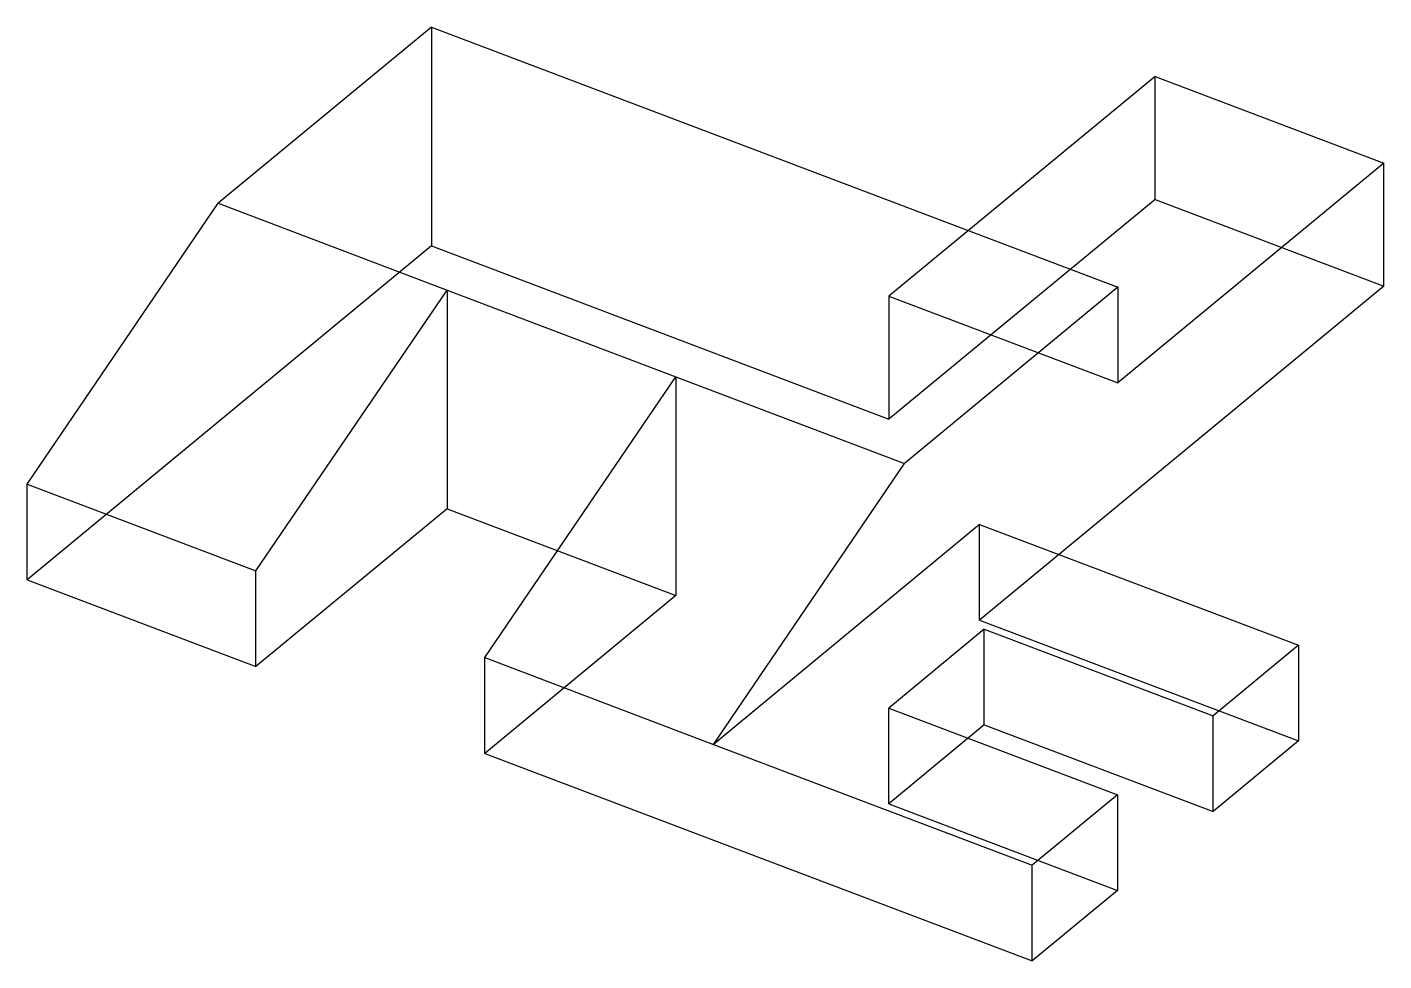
# Model space of a CAD drawing. Extents: x -42 to 31.2, y 60.3 to 110.7.
import ezdxf

# ---------------------------------------------------------------- set-up
doc = ezdxf.new("R2010")
doc.units = 0
doc.layers.get('0').update_dxf_attribs({"linetype": 'CONTINUOUS'})

msp = doc.modelspace()

# ---------------------------------------------------------------- linework, layer by layer
at = {"color": 7, "linetype": 'CONTINUOUS'}
for p, q in [((-20.161884, 110.704804), (-31.669565, 101.194366)), ((-20.161884, 110.704804), (-20.161884, 98.900145)), ((-20.161884, 110.704804), (16.887064, 96.662375)), ((18.899791, 108.048327), (4.537415, 96.178647)), ((18.899791, 108.048327), (31.249441, 103.367517)), ((18.899791, 101.408206), (18.899791, 108.048327)), ((31.249441, 103.367517), (16.887064, 91.497837)), ((31.249441, 96.727396), (31.249441, 103.367517)), ((-41.984205, 86.029788), (-31.669565, 101.194366)), ((-31.669565, 101.194366), (-19.319915, 96.513557)), ((18.899791, 101.408206), (4.537415, 89.538526)), ((18.899791, 101.408206), (31.249441, 96.727396)), ((-20.161884, 98.900145), (-41.984205, 80.86525)), ((-20.161884, 98.900145), (4.537415, 89.538526)), ((31.249441, 96.727396), (9.42712, 78.692501)), ((-29.634555, 81.348978), (-19.319915, 96.513557)), ((-19.319915, 96.513557), (-19.319915, 84.708898)), ((-19.319915, 96.513557), (-6.970266, 91.832747)), ((4.537415, 96.178647), (16.887064, 91.497837)), ((4.537415, 96.178647), (4.537415, 89.538526)), ((16.887064, 96.662375), (5.379383, 87.151938)), ((16.887064, 96.662375), (16.887064, 91.497837)), ((-17.284906, 76.668169), (-6.970266, 91.832747)), ((-6.970266, 91.832747), (-6.970266, 80.028088)), ((-6.970266, 91.832747), (5.379383, 87.151938)), ((-4.935257, 71.987359), (5.379383, 87.151938)), ((-41.984205, 80.86525), (-41.984205, 86.029788)), ((-41.984205, 86.029788), (-29.634555, 81.348978)), ((-19.319915, 84.708898), (-29.634555, 76.18444)), ((-19.319915, 84.708898), (-6.970266, 80.028088)), ((9.42712, 83.857039), (-4.935257, 71.987359)), ((9.42712, 83.857039), (26.634253, 77.335128)), ((9.42712, 78.692501), (9.42712, 83.857039)), ((-29.634555, 76.18444), (-29.634555, 81.348978)), ((-41.984205, 80.86525), (-29.634555, 76.18444)), ((-6.970266, 80.028088), (-17.284906, 71.50363)), ((9.42712, 78.692501), (26.634253, 72.17059)), ((9.682075, 78.212212), (4.524755, 73.949984)), ((9.682075, 78.212212), (22.031724, 73.531403)), ((9.682075, 73.047674), (9.682075, 78.212212)), ((26.634253, 77.335128), (22.031724, 73.531403)), ((26.634253, 77.335128), (26.634253, 72.17059)), ((-17.284906, 71.50363), (-17.284906, 76.668169)), ((-17.284906, 76.668169), (-4.935257, 71.987359)), ((4.524755, 73.949984), (16.874404, 69.269174)), ((4.524755, 68.785445), (4.524755, 73.949984)), ((22.031724, 68.366865), (22.031724, 73.531403)), ((9.682075, 73.047674), (4.524755, 68.785445)), ((9.682075, 73.047674), (22.031724, 68.366865)), ((-4.935257, 71.987359), (12.271876, 65.465448)), ((26.634253, 72.17059), (22.031724, 68.366865)), ((-17.284906, 71.50363), (12.271876, 60.30091)), ((16.874404, 69.269174), (12.271876, 65.465448)), ((16.874404, 69.269174), (16.874404, 64.104636)), ((4.524755, 68.785445), (16.874404, 64.104636)), ((12.271876, 60.30091), (12.271876, 65.465448)), ((16.874404, 64.104636), (12.271876, 60.30091))]:
    msp.add_line(p, q, dxfattribs=at)

doc.saveas('drawing.dxf')
